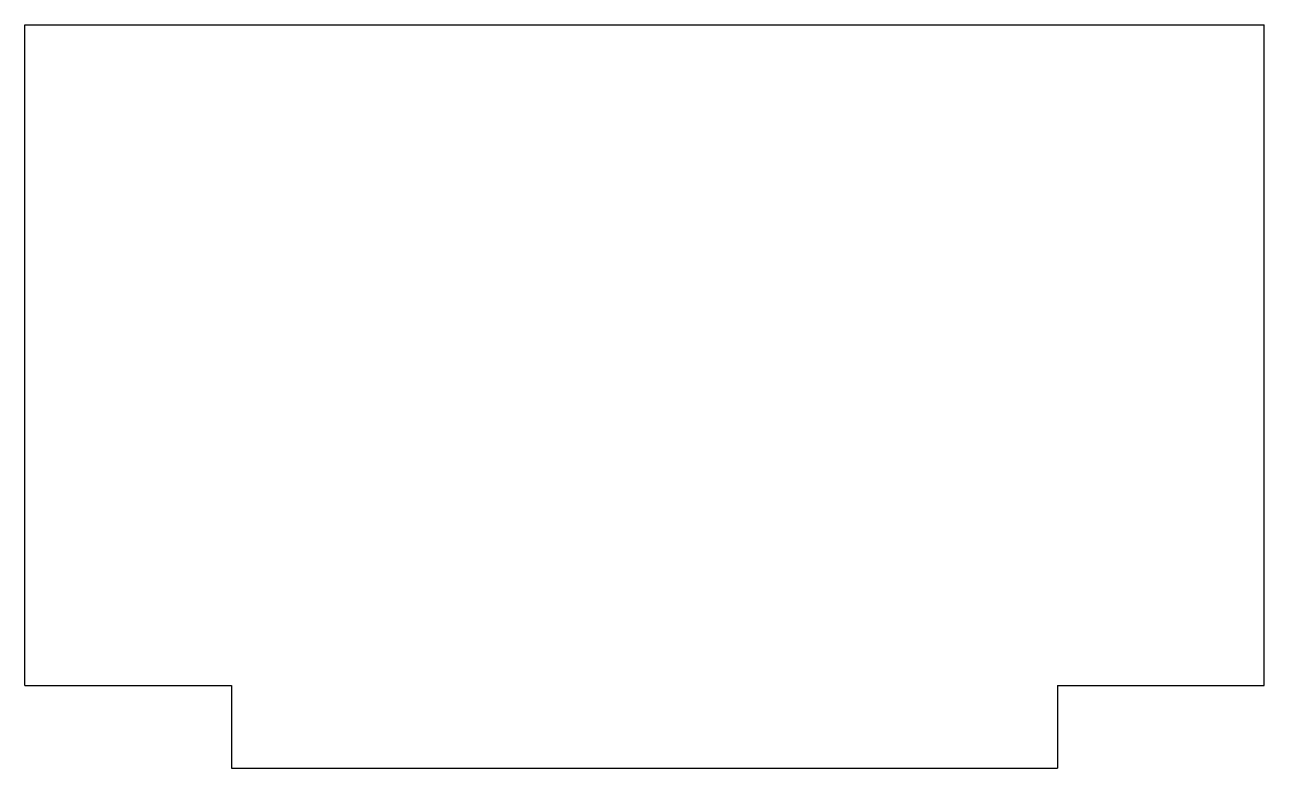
# Model space of a CAD drawing. Header units: millimetres. Extents: x -75 to 75, y -50 to 40.
import ezdxf

# ---------------------------------------------------------------- set-up
doc = ezdxf.new("R2010")
doc.units = ezdxf.units.MM

msp = doc.modelspace()

# ---------------------------------------------------------------- linework, layer by layer
at = {"color": 7, "linetype": 'Continuous', "lineweight": 25}
for p, q in [((-75, -40), (-75, 40)), ((-75, 40), (75, 40)), ((75, -40), (75, 40)), ((-75, -40), (-50, -40)), ((-50, -40), (-50, -50)), ((50, -40), (75, -40)), ((50, -40), (50, -50)), ((-50, -50), (50, -50))]:
    msp.add_line(p, q, dxfattribs=at)

doc.saveas('drawing.dxf')
